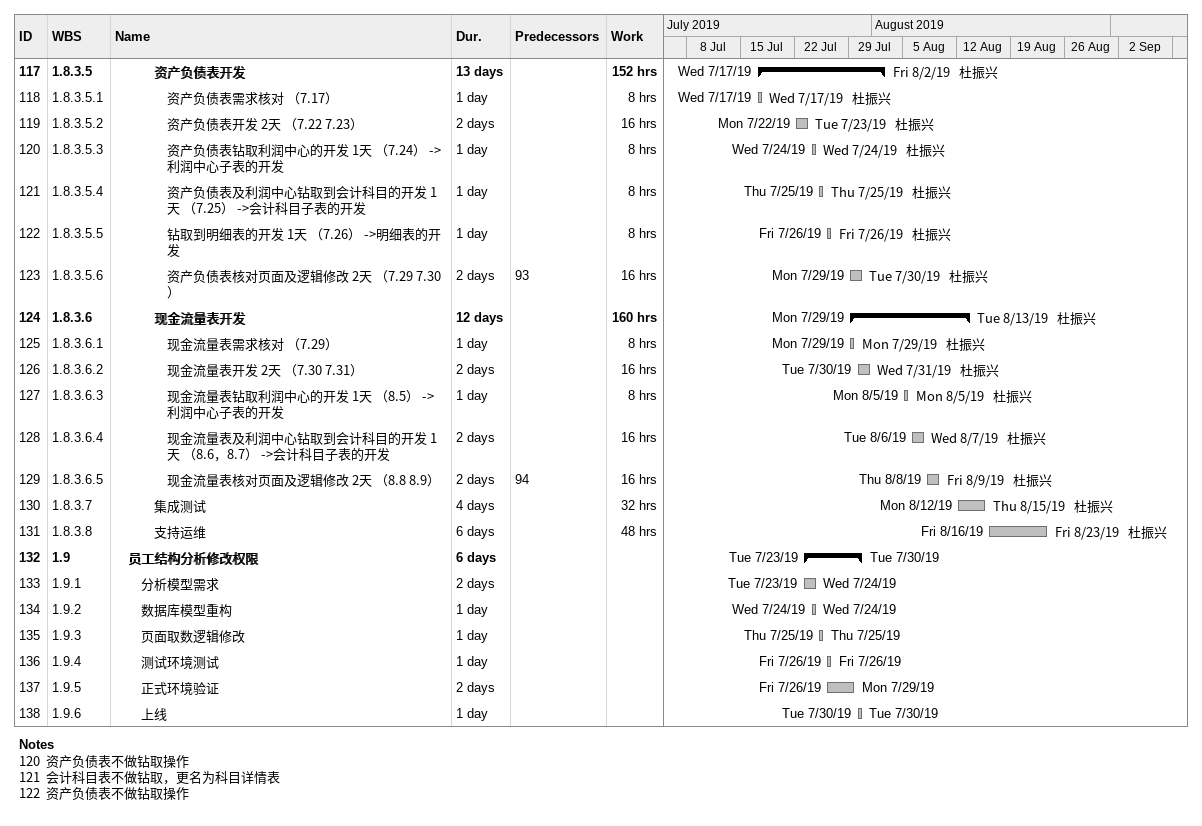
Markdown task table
| ID | WBS | Task | Duration | Start | Finish | Predecessors | Resources | Work (h) |
|---|---|---|---|---|---|---|---|---|
| 117 | 1.8.3.5 | **资产负债表开发** | 13d | 2019-07-17 | 2019-08-02 |  | 杜振兴 | 152 |
| 118 | 1.8.3.5.1 | 资产负债表需求核对 （7.17） | 1d | 2019-07-17 | 2019-07-17 |  | 杜振兴 | 8 |
| 119 | 1.8.3.5.2 | 资产负债表开发 2天 （7.22 7.23） | 2d | 2019-07-22 | 2019-07-23 |  | 杜振兴 | 16 |
| 120 | 1.8.3.5.3 | 资产负债表钻取利润中心的开发 1天 （7.24） ->利润中心子表的开发 | 1d | 2019-07-24 | 2019-07-24 |  | 杜振兴 | 8 |
| 121 | 1.8.3.5.4 | 资产负债表及利润中心钻取到会计科目的开发 1天 （7.25） ->会计科目子表的开发 | 1d | 2019-07-25 | 2019-07-25 |  | 杜振兴 | 8 |
| 122 | 1.8.3.5.5 | 钻取到明细表的开发 1天 （7.26） ->明细表的开发 | 1d | 2019-07-26 | 2019-07-26 |  | 杜振兴 | 8 |
| 123 | 1.8.3.5.6 | 资产负债表核对页面及逻辑修改 2天 （7.29 7.30） | 2d | 2019-07-29 | 2019-07-30 | 93 | 杜振兴 | 16 |
| 124 | 1.8.3.6 | **现金流量表开发** | 12d | 2019-07-29 | 2019-08-13 |  | 杜振兴 | 160 |
| 125 | 1.8.3.6.1 | 现金流量表需求核对 （7.29） | 1d | 2019-07-29 | 2019-07-29 |  | 杜振兴 | 8 |
| 126 | 1.8.3.6.2 | 现金流量表开发 2天 （7.30 7.31） | 2d | 2019-07-30 | 2019-07-31 |  | 杜振兴 | 16 |
| 127 | 1.8.3.6.3 | 现金流量表钻取利润中心的开发 1天 （8.5） ->利润中心子表的开发 | 1d | 2019-08-05 | 2019-08-05 |  | 杜振兴 | 8 |
| 128 | 1.8.3.6.4 | 现金流量表及利润中心钻取到会计科目的开发 1天 （8.6，8.7） ->会计科目子表的开发 | 2d | 2019-08-06 | 2019-08-07 |  | 杜振兴 | 16 |
| 129 | 1.8.3.6.5 | 现金流量表核对页面及逻辑修改 2天 （8.8 8.9） | 2d | 2019-08-08 | 2019-08-09 | 94 | 杜振兴 | 16 |
| 130 | 1.8.3.7 | 集成测试 | 4d | 2019-08-12 | 2019-08-15 |  | 杜振兴 | 32 |
| 131 | 1.8.3.8 | 支持运维 | 6d | 2019-08-16 | 2019-08-23 |  | 杜振兴 | 48 |
| 132 | 1.9 | **员工结构分析修改权限** | 6d | 2019-07-23 | 2019-07-30 |  |  |  |
| 133 | 1.9.1 | 分析模型需求 | 2d | 2019-07-23 | 2019-07-24 |  |  |  |
| 134 | 1.9.2 | 数据库模型重构 | 1d | 2019-07-24 | 2019-07-24 |  |  |  |
| 135 | 1.9.3 | 页面取数逻辑修改 | 1d | 2019-07-25 | 2019-07-25 |  |  |  |
| 136 | 1.9.4 | 测试环境测试 | 1d | 2019-07-26 | 2019-07-26 |  |  |  |
| 137 | 1.9.5 | 正式环境验证 | 2d | 2019-07-26 | 2019-07-29 |  |  |  |
| 138 | 1.9.6 | 上线 | 1d | 2019-07-30 | 2019-07-30 |  |  |  |

Notes
- 120: 资产负债表不做钻取操作
- 121: 会计科目表不做钻取，更名为科目详情表
- 122: 资产负债表不做钻取操作
